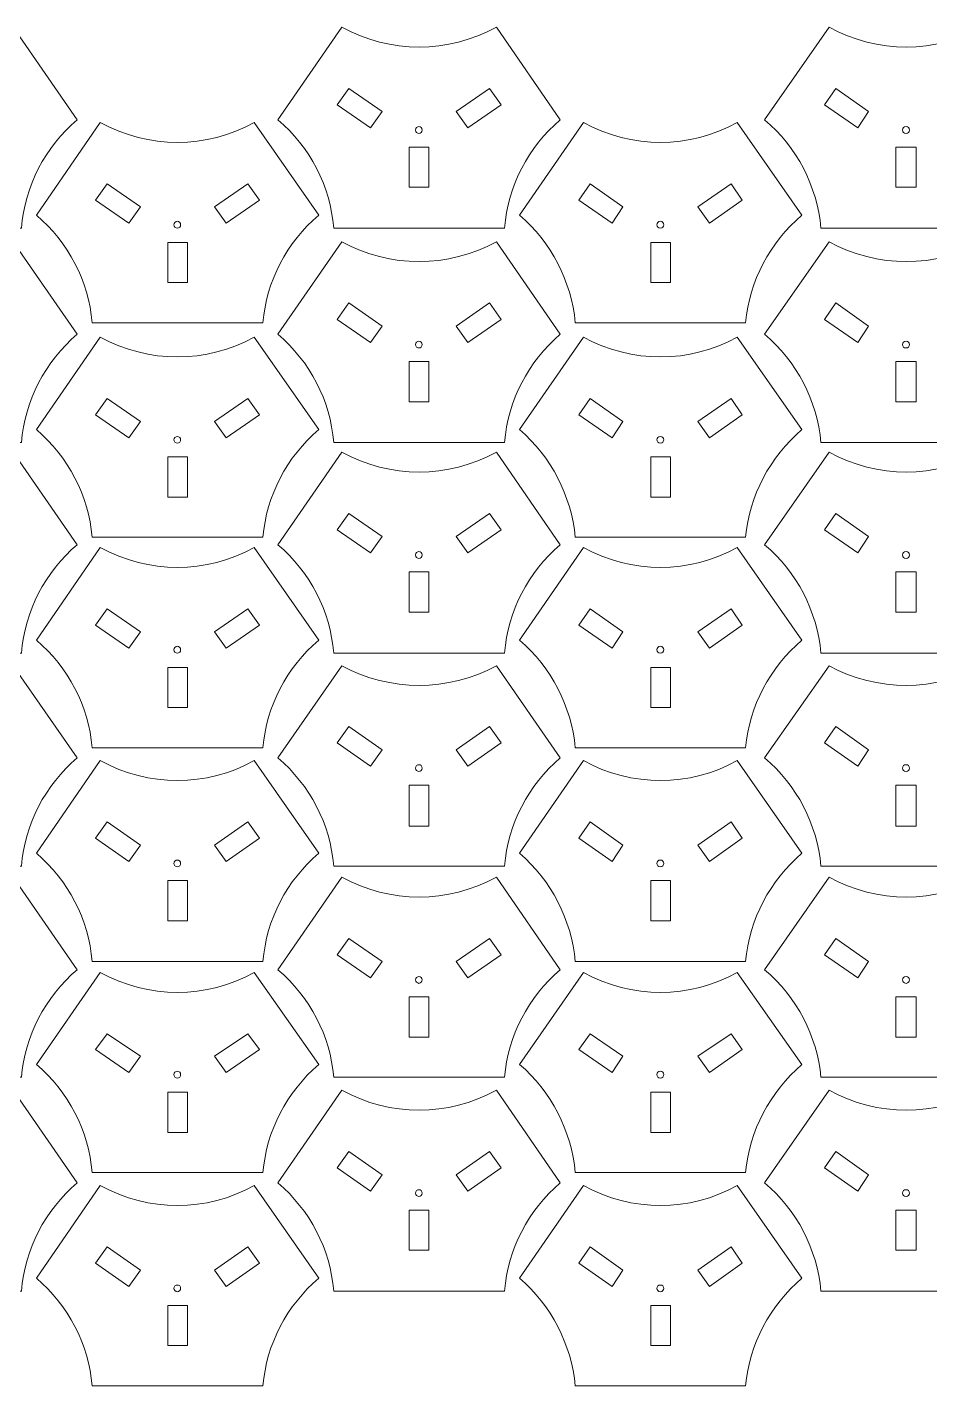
# Model space of a CAD drawing. Header units: centimetres. Extents: x -55.8 to 27.7, y -32.1 to 37.5.
# Drawn here: x -29.27 to -16, y 17.52 to 37.47 of the extents above; entities that cross this region are included whole.
import ezdxf

# ---------------------------------------------------------------- set-up
doc = ezdxf.new("R2010")
doc.units = ezdxf.units.CM
doc.header["$MEASUREMENT"] = 0
doc.layers.add('1', color=7, linetype='Continuous')
doc.layers.add('Grab', color=7, linetype='Continuous')

msp = doc.modelspace()

# ---------------------------------------------------------------- linework, layer by layer
at = {"color": 242, "lineweight": 9}
for points in [[(-28.53, 36.105), (-29, 35.705), (-29.3, 35.135), (-29.35, 34.515), (-29.35, 34.515), (-29.35, 34.515), (-31.86, 34.515), (-31.86, 34.515), (-31.86, 34.515), (-31.91, 35.135), (-32.21, 35.705), (-32.68, 36.105), (-32.68, 36.105), (-32.68, 36.105), (-31.73, 37.465), (-31.73, 37.465), (-31.73, 37.465), (-31.03, 37.075), (-30.18, 37.075), (-29.47, 37.465), (-29.47, 37.465), (-29.47, 37.465), (-28.53, 36.105), (-28.53, 36.105)], [(-21.43, 36.105), (-21.9, 35.705), (-22.2, 35.135), (-22.25, 34.515), (-22.25, 34.515), (-22.25, 34.515), (-24.76, 34.515), (-24.76, 34.515), (-24.76, 34.515), (-24.81, 35.135), (-25.11, 35.705), (-25.58, 36.105), (-25.58, 36.105), (-25.58, 36.105), (-24.64, 37.465), (-24.64, 37.465), (-24.64, 37.465), (-23.93, 37.075), (-23.08, 37.075), (-22.37, 37.465), (-22.37, 37.465), (-22.37, 37.465), (-21.43, 36.105), (-21.43, 36.105)], [(-14.27, 36.105), (-14.74, 35.705), (-15.04, 35.135), (-15.1, 34.515), (-15.1, 34.515), (-15.1, 34.515), (-17.6, 34.515), (-17.6, 34.515), (-17.6, 34.515), (-17.66, 35.135), (-17.95, 35.705), (-18.43, 36.105), (-18.43, 36.105), (-18.43, 36.105), (-17.48, 37.465), (-17.48, 37.465), (-17.48, 37.465), (-16.77, 37.075), (-15.92, 37.075), (-15.22, 37.465), (-15.22, 37.465), (-15.22, 37.465), (-14.27, 36.105), (-14.27, 36.105)], [(-24.98, 34.705), (-25.45, 34.305), (-25.75, 33.735), (-25.8, 33.125), (-25.8, 33.125), (-25.8, 33.125), (-28.31, 33.125), (-28.31, 33.125), (-28.31, 33.125), (-28.36, 33.735), (-28.66, 34.305), (-29.13, 34.705), (-29.13, 34.705), (-29.13, 34.705), (-28.19, 36.065), (-28.19, 36.065), (-28.19, 36.065), (-27.48, 35.675), (-26.63, 35.675), (-25.93, 36.065), (-25.93, 36.065), (-25.93, 36.065), (-24.98, 34.705), (-24.98, 34.705)], [(-17.88, 34.705), (-18.35, 34.305), (-18.65, 33.735), (-18.71, 33.125), (-18.71, 33.125), (-18.71, 33.125), (-21.21, 33.125), (-21.21, 33.125), (-21.21, 33.125), (-21.27, 33.735), (-21.56, 34.305), (-22.03, 34.705), (-22.03, 34.705), (-22.03, 34.705), (-21.09, 36.065), (-21.09, 36.065), (-21.09, 36.065), (-20.38, 35.675), (-19.53, 35.675), (-18.83, 36.065), (-18.83, 36.065), (-18.83, 36.065), (-17.88, 34.705), (-17.88, 34.705)], [(-28.53, 32.955), (-29, 32.555), (-29.3, 31.985), (-29.35, 31.365), (-29.35, 31.365), (-29.35, 31.365), (-31.86, 31.365), (-31.86, 31.365), (-31.86, 31.365), (-31.91, 31.985), (-32.21, 32.555), (-32.68, 32.955), (-32.68, 32.955), (-32.68, 32.955), (-31.73, 34.315), (-31.73, 34.315), (-31.73, 34.315), (-31.03, 33.925), (-30.18, 33.925), (-29.47, 34.315), (-29.47, 34.315), (-29.47, 34.315), (-28.53, 32.955), (-28.53, 32.955)], [(-21.43, 32.955), (-21.9, 32.555), (-22.2, 31.985), (-22.25, 31.365), (-22.25, 31.365), (-22.25, 31.365), (-24.76, 31.365), (-24.76, 31.365), (-24.76, 31.365), (-24.81, 31.985), (-25.11, 32.555), (-25.58, 32.955), (-25.58, 32.955), (-25.58, 32.955), (-24.64, 34.315), (-24.64, 34.315), (-24.64, 34.315), (-23.93, 33.925), (-23.08, 33.925), (-22.37, 34.315), (-22.37, 34.315), (-22.37, 34.315), (-21.43, 32.955), (-21.43, 32.955)], [(-14.27, 32.955), (-14.74, 32.555), (-15.04, 31.985), (-15.1, 31.365), (-15.1, 31.365), (-15.1, 31.365), (-17.6, 31.365), (-17.6, 31.365), (-17.6, 31.365), (-17.66, 31.985), (-17.95, 32.555), (-18.43, 32.955), (-18.43, 32.955), (-18.43, 32.955), (-17.48, 34.315), (-17.48, 34.315), (-17.48, 34.315), (-16.77, 33.925), (-15.92, 33.925), (-15.22, 34.315), (-15.22, 34.315), (-15.22, 34.315), (-14.27, 32.955), (-14.27, 32.955)], [(-24.98, 31.555), (-25.45, 31.155), (-25.75, 30.585), (-25.8, 29.975), (-25.8, 29.975), (-25.8, 29.975), (-28.31, 29.975), (-28.31, 29.975), (-28.31, 29.975), (-28.36, 30.585), (-28.66, 31.155), (-29.13, 31.555), (-29.13, 31.555), (-29.13, 31.555), (-28.19, 32.915), (-28.19, 32.915), (-28.19, 32.915), (-27.48, 32.525), (-26.63, 32.525), (-25.93, 32.915), (-25.93, 32.915), (-25.93, 32.915), (-24.98, 31.555), (-24.98, 31.555)], [(-17.88, 31.555), (-18.35, 31.155), (-18.65, 30.585), (-18.71, 29.975), (-18.71, 29.975), (-18.71, 29.975), (-21.21, 29.975), (-21.21, 29.975), (-21.21, 29.975), (-21.27, 30.585), (-21.56, 31.155), (-22.03, 31.555), (-22.03, 31.555), (-22.03, 31.555), (-21.09, 32.915), (-21.09, 32.915), (-21.09, 32.915), (-20.38, 32.525), (-19.53, 32.525), (-18.83, 32.915), (-18.83, 32.915), (-18.83, 32.915), (-17.88, 31.555), (-17.88, 31.555)], [(-28.53, 29.865), (-29, 29.465), (-29.3, 28.895), (-29.35, 28.275), (-29.35, 28.275), (-29.35, 28.275), (-31.86, 28.275), (-31.86, 28.275), (-31.86, 28.275), (-31.91, 28.895), (-32.21, 29.465), (-32.68, 29.865), (-32.68, 29.865), (-32.68, 29.865), (-31.73, 31.225), (-31.73, 31.225), (-31.73, 31.225), (-31.03, 30.835), (-30.18, 30.835), (-29.47, 31.225), (-29.47, 31.225), (-29.47, 31.225), (-28.53, 29.865), (-28.53, 29.865)], [(-21.43, 29.865), (-21.9, 29.465), (-22.2, 28.895), (-22.25, 28.275), (-22.25, 28.275), (-22.25, 28.275), (-24.76, 28.275), (-24.76, 28.275), (-24.76, 28.275), (-24.81, 28.895), (-25.11, 29.465), (-25.58, 29.865), (-25.58, 29.865), (-25.58, 29.865), (-24.64, 31.225), (-24.64, 31.225), (-24.64, 31.225), (-23.93, 30.835), (-23.08, 30.835), (-22.37, 31.225), (-22.37, 31.225), (-22.37, 31.225), (-21.43, 29.865), (-21.43, 29.865)], [(-14.27, 29.865), (-14.74, 29.465), (-15.04, 28.895), (-15.1, 28.275), (-15.1, 28.275), (-15.1, 28.275), (-17.6, 28.275), (-17.6, 28.275), (-17.6, 28.275), (-17.66, 28.895), (-17.95, 29.465), (-18.43, 29.865), (-18.43, 29.865), (-18.43, 29.865), (-17.48, 31.225), (-17.48, 31.225), (-17.48, 31.225), (-16.77, 30.835), (-15.92, 30.835), (-15.22, 31.225), (-15.22, 31.225), (-15.22, 31.225), (-14.27, 29.865), (-14.27, 29.865)], [(-24.98, 28.465), (-25.45, 28.065), (-25.75, 27.495), (-25.8, 26.885), (-25.8, 26.885), (-25.8, 26.885), (-28.31, 26.885), (-28.31, 26.885), (-28.31, 26.885), (-28.36, 27.495), (-28.66, 28.065), (-29.13, 28.465), (-29.13, 28.465), (-29.13, 28.465), (-28.19, 29.825), (-28.19, 29.825), (-28.19, 29.825), (-27.48, 29.435), (-26.63, 29.435), (-25.93, 29.825), (-25.93, 29.825), (-25.93, 29.825), (-24.98, 28.465), (-24.98, 28.465)], [(-17.88, 28.465), (-18.35, 28.065), (-18.65, 27.495), (-18.71, 26.885), (-18.71, 26.885), (-18.71, 26.885), (-21.21, 26.885), (-21.21, 26.885), (-21.21, 26.885), (-21.27, 27.495), (-21.56, 28.065), (-22.03, 28.465), (-22.03, 28.465), (-22.03, 28.465), (-21.09, 29.825), (-21.09, 29.825), (-21.09, 29.825), (-20.38, 29.435), (-19.53, 29.435), (-18.83, 29.825), (-18.83, 29.825), (-18.83, 29.825), (-17.88, 28.465), (-17.88, 28.465)], [(-28.53, 26.735), (-29, 26.335), (-29.3, 25.765), (-29.35, 25.145), (-29.35, 25.145), (-29.35, 25.145), (-31.86, 25.145), (-31.86, 25.145), (-31.86, 25.145), (-31.91, 25.765), (-32.21, 26.335), (-32.68, 26.735), (-32.68, 26.735), (-32.68, 26.735), (-31.73, 28.085), (-31.73, 28.085), (-31.73, 28.085), (-31.03, 27.705), (-30.18, 27.705), (-29.47, 28.085), (-29.47, 28.085), (-29.47, 28.085), (-28.53, 26.735), (-28.53, 26.735)], [(-21.43, 26.735), (-21.9, 26.335), (-22.2, 25.765), (-22.25, 25.145), (-22.25, 25.145), (-22.25, 25.145), (-24.76, 25.145), (-24.76, 25.145), (-24.76, 25.145), (-24.81, 25.765), (-25.11, 26.335), (-25.58, 26.735), (-25.58, 26.735), (-25.58, 26.735), (-24.64, 28.085), (-24.64, 28.085), (-24.64, 28.085), (-23.93, 27.705), (-23.08, 27.705), (-22.37, 28.085), (-22.37, 28.085), (-22.37, 28.085), (-21.43, 26.735), (-21.43, 26.735)], [(-14.27, 26.735), (-14.74, 26.335), (-15.04, 25.765), (-15.1, 25.145), (-15.1, 25.145), (-15.1, 25.145), (-17.6, 25.145), (-17.6, 25.145), (-17.6, 25.145), (-17.66, 25.765), (-17.95, 26.335), (-18.43, 26.735), (-18.43, 26.735), (-18.43, 26.735), (-17.48, 28.085), (-17.48, 28.085), (-17.48, 28.085), (-16.77, 27.705), (-15.92, 27.705), (-15.22, 28.085), (-15.22, 28.085), (-15.22, 28.085), (-14.27, 26.735), (-14.27, 26.735)], [(-24.98, 25.335), (-25.45, 24.935), (-25.75, 24.365), (-25.8, 23.745), (-25.8, 23.745), (-25.8, 23.745), (-28.31, 23.745), (-28.31, 23.745), (-28.31, 23.745), (-28.36, 24.365), (-28.66, 24.935), (-29.13, 25.335), (-29.13, 25.335), (-29.13, 25.335), (-28.19, 26.695), (-28.19, 26.695), (-28.19, 26.695), (-27.48, 26.305), (-26.63, 26.305), (-25.93, 26.695), (-25.93, 26.695), (-25.93, 26.695), (-24.98, 25.335), (-24.98, 25.335)], [(-17.88, 25.335), (-18.35, 24.935), (-18.65, 24.365), (-18.71, 23.745), (-18.71, 23.745), (-18.71, 23.745), (-21.21, 23.745), (-21.21, 23.745), (-21.21, 23.745), (-21.27, 24.365), (-21.56, 24.935), (-22.03, 25.335), (-22.03, 25.335), (-22.03, 25.335), (-21.09, 26.695), (-21.09, 26.695), (-21.09, 26.695), (-20.38, 26.305), (-19.53, 26.305), (-18.83, 26.695), (-18.83, 26.695), (-18.83, 26.695), (-17.88, 25.335), (-17.88, 25.335)], [(-28.53, 23.625), (-29, 23.225), (-29.3, 22.655), (-29.35, 22.045), (-29.35, 22.045), (-29.35, 22.045), (-31.86, 22.045), (-31.86, 22.045), (-31.86, 22.045), (-31.91, 22.655), (-32.21, 23.225), (-32.68, 23.625), (-32.68, 23.625), (-32.68, 23.625), (-31.73, 24.985), (-31.73, 24.985), (-31.73, 24.985), (-31.03, 24.595), (-30.18, 24.595), (-29.47, 24.985), (-29.47, 24.985), (-29.47, 24.985), (-28.53, 23.625), (-28.53, 23.625)], [(-21.43, 23.625), (-21.9, 23.225), (-22.2, 22.655), (-22.25, 22.045), (-22.25, 22.045), (-22.25, 22.045), (-24.76, 22.045), (-24.76, 22.045), (-24.76, 22.045), (-24.81, 22.655), (-25.11, 23.225), (-25.58, 23.625), (-25.58, 23.625), (-25.58, 23.625), (-24.64, 24.985), (-24.64, 24.985), (-24.64, 24.985), (-23.93, 24.595), (-23.08, 24.595), (-22.37, 24.985), (-22.37, 24.985), (-22.37, 24.985), (-21.43, 23.625), (-21.43, 23.625)], [(-14.27, 23.625), (-14.74, 23.225), (-15.04, 22.655), (-15.1, 22.045), (-15.1, 22.045), (-15.1, 22.045), (-17.6, 22.045), (-17.6, 22.045), (-17.6, 22.045), (-17.66, 22.655), (-17.95, 23.225), (-18.43, 23.625), (-18.43, 23.625), (-18.43, 23.625), (-17.48, 24.985), (-17.48, 24.985), (-17.48, 24.985), (-16.77, 24.595), (-15.92, 24.595), (-15.22, 24.985), (-15.22, 24.985), (-15.22, 24.985), (-14.27, 23.625), (-14.27, 23.625)], [(-24.98, 22.235), (-25.45, 21.825), (-25.75, 21.265), (-25.8, 20.645), (-25.8, 20.645), (-25.8, 20.645), (-28.31, 20.645), (-28.31, 20.645), (-28.31, 20.645), (-28.36, 21.265), (-28.66, 21.835), (-29.13, 22.235), (-29.13, 22.235), (-29.13, 22.235), (-28.19, 23.585), (-28.19, 23.585), (-28.19, 23.585), (-27.48, 23.195), (-26.63, 23.195), (-25.93, 23.585), (-25.93, 23.585), (-25.93, 23.585), (-24.98, 22.235), (-24.98, 22.235)], [(-17.88, 22.235), (-18.35, 21.825), (-18.65, 21.265), (-18.71, 20.645), (-18.71, 20.645), (-18.71, 20.645), (-21.21, 20.645), (-21.21, 20.645), (-21.21, 20.645), (-21.27, 21.265), (-21.56, 21.835), (-22.03, 22.235), (-22.03, 22.235), (-22.03, 22.235), (-21.09, 23.585), (-21.09, 23.585), (-21.09, 23.585), (-20.38, 23.195), (-19.53, 23.195), (-18.83, 23.585), (-18.83, 23.585), (-18.83, 23.585), (-17.88, 22.235), (-17.88, 22.235)], [(-28.53, 20.495), (-29, 20.095), (-29.3, 19.525), (-29.35, 18.905), (-29.35, 18.905), (-29.35, 18.905), (-31.86, 18.905), (-31.86, 18.905), (-31.86, 18.905), (-31.91, 19.525), (-32.21, 20.095), (-32.68, 20.495), (-32.68, 20.495), (-32.68, 20.495), (-31.73, 21.855), (-31.73, 21.855), (-31.73, 21.855), (-31.03, 21.465), (-30.18, 21.465), (-29.47, 21.855), (-29.47, 21.855), (-29.47, 21.855), (-28.53, 20.495), (-28.53, 20.495)], [(-21.43, 20.495), (-21.9, 20.095), (-22.2, 19.525), (-22.25, 18.905), (-22.25, 18.905), (-22.25, 18.905), (-24.76, 18.905), (-24.76, 18.905), (-24.76, 18.905), (-24.81, 19.525), (-25.11, 20.095), (-25.58, 20.495), (-25.58, 20.495), (-25.58, 20.495), (-24.64, 21.855), (-24.64, 21.855), (-24.64, 21.855), (-23.93, 21.465), (-23.08, 21.465), (-22.37, 21.855), (-22.37, 21.855), (-22.37, 21.855), (-21.43, 20.495), (-21.43, 20.495)], [(-14.27, 20.495), (-14.74, 20.095), (-15.04, 19.525), (-15.1, 18.905), (-15.1, 18.905), (-15.1, 18.905), (-17.6, 18.905), (-17.6, 18.905), (-17.6, 18.905), (-17.66, 19.525), (-17.95, 20.095), (-18.43, 20.495), (-18.43, 20.495), (-18.43, 20.495), (-17.48, 21.855), (-17.48, 21.855), (-17.48, 21.855), (-16.77, 21.465), (-15.92, 21.465), (-15.22, 21.855), (-15.22, 21.855), (-15.22, 21.855), (-14.27, 20.495), (-14.27, 20.495)], [(-24.98, 19.095), (-25.45, 18.695), (-25.75, 18.125), (-25.8, 17.515), (-25.8, 17.515), (-25.8, 17.515), (-28.31, 17.515), (-28.31, 17.515), (-28.31, 17.515), (-28.36, 18.125), (-28.66, 18.695), (-29.13, 19.095), (-29.13, 19.095), (-29.13, 19.095), (-28.19, 20.455), (-28.19, 20.455), (-28.19, 20.455), (-27.48, 20.065), (-26.63, 20.065), (-25.93, 20.455), (-25.93, 20.455), (-25.93, 20.455), (-24.98, 19.095), (-24.98, 19.095)], [(-17.88, 19.095), (-18.35, 18.695), (-18.65, 18.125), (-18.71, 17.515), (-18.71, 17.515), (-18.71, 17.515), (-21.21, 17.515), (-21.21, 17.515), (-21.21, 17.515), (-21.27, 18.125), (-21.56, 18.695), (-22.03, 19.095), (-22.03, 19.095), (-22.03, 19.095), (-21.09, 20.455), (-21.09, 20.455), (-21.09, 20.455), (-20.38, 20.065), (-19.53, 20.065), (-18.83, 20.455), (-18.83, 20.455), (-18.83, 20.455), (-17.88, 19.095), (-17.88, 19.095)]]:
    msp.add_open_spline(points, degree=3, knots=[0, 0, 0, 0, 0.14285714, 0.14285714, 0.14285714, 0.14285714, 0.28571429, 0.28571429, 0.28571429, 0.28571429, 0.42857143, 0.42857143, 0.42857143, 0.42857143, 0.57142857, 0.57142857, 0.57142857, 0.57142857, 0.71428571, 0.71428571, 0.71428571, 0.71428571, 1, 1, 1, 1], dxfattribs=at)
at = {"layer": '1', "color": 114, "lineweight": 9}
for points in [[(-24.22, 35.985), (-24.22, 35.985), (-24.05, 36.225), (-24.05, 36.225), (-24.05, 36.225), (-24.05, 36.225), (-24.54, 36.565), (-24.54, 36.565), (-24.54, 36.565), (-24.54, 36.565), (-24.71, 36.325), (-24.71, 36.325), (-24.71, 36.325), (-24.71, 36.325), (-24.22, 35.985), (-24.22, 35.985)], [(-22.3, 36.325), (-22.3, 36.325), (-22.47, 36.565), (-22.47, 36.565), (-22.47, 36.565), (-22.47, 36.565), (-22.96, 36.225), (-22.96, 36.225), (-22.96, 36.225), (-22.96, 36.225), (-22.79, 35.985), (-22.79, 35.985), (-22.79, 35.985), (-22.79, 35.985), (-22.3, 36.325), (-22.3, 36.325)], [(-17.06, 35.985), (-17.06, 35.985), (-16.9, 36.225), (-16.9, 36.225), (-16.9, 36.225), (-16.9, 36.225), (-17.38, 36.565), (-17.38, 36.565), (-17.38, 36.565), (-17.38, 36.565), (-17.55, 36.325), (-17.55, 36.325), (-17.55, 36.325), (-17.55, 36.325), (-17.06, 35.985), (-17.06, 35.985)], [(-23.36, 35.705), (-23.36, 35.705), (-23.65, 35.705), (-23.65, 35.705), (-23.65, 35.705), (-23.65, 35.705), (-23.65, 35.115), (-23.65, 35.115), (-23.65, 35.115), (-23.65, 35.115), (-23.36, 35.115), (-23.36, 35.115), (-23.36, 35.115), (-23.36, 35.115), (-23.36, 35.705), (-23.36, 35.705)], [(-16.2, 35.705), (-16.2, 35.705), (-16.5, 35.705), (-16.5, 35.705), (-16.5, 35.705), (-16.5, 35.705), (-16.5, 35.115), (-16.5, 35.115), (-16.5, 35.115), (-16.5, 35.115), (-16.2, 35.115), (-16.2, 35.115), (-16.2, 35.115), (-16.2, 35.115), (-16.2, 35.705), (-16.2, 35.705)], [(-27.77, 34.585), (-27.77, 34.585), (-27.6, 34.825), (-27.6, 34.825), (-27.6, 34.825), (-27.6, 34.825), (-28.09, 35.165), (-28.09, 35.165), (-28.09, 35.165), (-28.09, 35.165), (-28.26, 34.925), (-28.26, 34.925), (-28.26, 34.925), (-28.26, 34.925), (-27.77, 34.585), (-27.77, 34.585)], [(-25.85, 34.925), (-25.85, 34.925), (-26.02, 35.165), (-26.02, 35.165), (-26.02, 35.165), (-26.02, 35.165), (-26.51, 34.825), (-26.51, 34.825), (-26.51, 34.825), (-26.51, 34.825), (-26.34, 34.585), (-26.34, 34.585), (-26.34, 34.585), (-26.34, 34.585), (-25.85, 34.925), (-25.85, 34.925)], [(-20.67, 34.585), (-20.67, 34.585), (-20.51, 34.825), (-20.51, 34.825), (-20.51, 34.825), (-20.51, 34.825), (-20.99, 35.165), (-20.99, 35.165), (-20.99, 35.165), (-20.99, 35.165), (-21.16, 34.925), (-21.16, 34.925), (-21.16, 34.925), (-21.16, 34.925), (-20.67, 34.585), (-20.67, 34.585)], [(-18.76, 34.925), (-18.76, 34.925), (-18.92, 35.165), (-18.92, 35.165), (-18.92, 35.165), (-18.92, 35.165), (-19.41, 34.825), (-19.41, 34.825), (-19.41, 34.825), (-19.41, 34.825), (-19.24, 34.585), (-19.24, 34.585), (-19.24, 34.585), (-19.24, 34.585), (-18.76, 34.925), (-18.76, 34.925)], [(-26.91, 34.305), (-26.91, 34.305), (-27.2, 34.305), (-27.2, 34.305), (-27.2, 34.305), (-27.2, 34.305), (-27.2, 33.715), (-27.2, 33.715), (-27.2, 33.715), (-27.2, 33.715), (-26.91, 33.715), (-26.91, 33.715), (-26.91, 33.715), (-26.91, 33.715), (-26.91, 34.305), (-26.91, 34.305)], [(-19.81, 34.305), (-19.81, 34.305), (-20.1, 34.305), (-20.1, 34.305), (-20.1, 34.305), (-20.1, 34.305), (-20.1, 33.715), (-20.1, 33.715), (-20.1, 33.715), (-20.1, 33.715), (-19.81, 33.715), (-19.81, 33.715), (-19.81, 33.715), (-19.81, 33.715), (-19.81, 34.305), (-19.81, 34.305)], [(-24.22, 32.835), (-24.22, 32.835), (-24.05, 33.075), (-24.05, 33.075), (-24.05, 33.075), (-24.05, 33.075), (-24.54, 33.415), (-24.54, 33.415), (-24.54, 33.415), (-24.54, 33.415), (-24.71, 33.175), (-24.71, 33.175), (-24.71, 33.175), (-24.71, 33.175), (-24.22, 32.835), (-24.22, 32.835)], [(-22.3, 33.175), (-22.3, 33.175), (-22.47, 33.415), (-22.47, 33.415), (-22.47, 33.415), (-22.47, 33.415), (-22.96, 33.075), (-22.96, 33.075), (-22.96, 33.075), (-22.96, 33.075), (-22.79, 32.835), (-22.79, 32.835), (-22.79, 32.835), (-22.79, 32.835), (-22.3, 33.175), (-22.3, 33.175)], [(-17.06, 32.835), (-17.06, 32.835), (-16.9, 33.075), (-16.9, 33.075), (-16.9, 33.075), (-16.9, 33.075), (-17.38, 33.415), (-17.38, 33.415), (-17.38, 33.415), (-17.38, 33.415), (-17.55, 33.175), (-17.55, 33.175), (-17.55, 33.175), (-17.55, 33.175), (-17.06, 32.835), (-17.06, 32.835)], [(-23.36, 32.555), (-23.36, 32.555), (-23.65, 32.555), (-23.65, 32.555), (-23.65, 32.555), (-23.65, 32.555), (-23.65, 31.965), (-23.65, 31.965), (-23.65, 31.965), (-23.65, 31.965), (-23.36, 31.965), (-23.36, 31.965), (-23.36, 31.965), (-23.36, 31.965), (-23.36, 32.555), (-23.36, 32.555)], [(-16.2, 32.555), (-16.2, 32.555), (-16.5, 32.555), (-16.5, 32.555), (-16.5, 32.555), (-16.5, 32.555), (-16.5, 31.965), (-16.5, 31.965), (-16.5, 31.965), (-16.5, 31.965), (-16.2, 31.965), (-16.2, 31.965), (-16.2, 31.965), (-16.2, 31.965), (-16.2, 32.555), (-16.2, 32.555)], [(-27.77, 31.435), (-27.77, 31.435), (-27.6, 31.675), (-27.6, 31.675), (-27.6, 31.675), (-27.6, 31.675), (-28.09, 32.015), (-28.09, 32.015), (-28.09, 32.015), (-28.09, 32.015), (-28.26, 31.775), (-28.26, 31.775), (-28.26, 31.775), (-28.26, 31.775), (-27.77, 31.435), (-27.77, 31.435)], [(-25.85, 31.775), (-25.85, 31.775), (-26.02, 32.015), (-26.02, 32.015), (-26.02, 32.015), (-26.02, 32.015), (-26.51, 31.675), (-26.51, 31.675), (-26.51, 31.675), (-26.51, 31.675), (-26.34, 31.435), (-26.34, 31.435), (-26.34, 31.435), (-26.34, 31.435), (-25.85, 31.775), (-25.85, 31.775)], [(-20.67, 31.435), (-20.67, 31.435), (-20.51, 31.675), (-20.51, 31.675), (-20.51, 31.675), (-20.51, 31.675), (-20.99, 32.015), (-20.99, 32.015), (-20.99, 32.015), (-20.99, 32.015), (-21.16, 31.775), (-21.16, 31.775), (-21.16, 31.775), (-21.16, 31.775), (-20.67, 31.435), (-20.67, 31.435)], [(-18.76, 31.775), (-18.76, 31.775), (-18.92, 32.015), (-18.92, 32.015), (-18.92, 32.015), (-18.92, 32.015), (-19.41, 31.675), (-19.41, 31.675), (-19.41, 31.675), (-19.41, 31.675), (-19.24, 31.435), (-19.24, 31.435), (-19.24, 31.435), (-19.24, 31.435), (-18.76, 31.775), (-18.76, 31.775)], [(-26.91, 31.155), (-26.91, 31.155), (-27.2, 31.155), (-27.2, 31.155), (-27.2, 31.155), (-27.2, 31.155), (-27.2, 30.565), (-27.2, 30.565), (-27.2, 30.565), (-27.2, 30.565), (-26.91, 30.565), (-26.91, 30.565), (-26.91, 30.565), (-26.91, 30.565), (-26.91, 31.155), (-26.91, 31.155)], [(-19.81, 31.155), (-19.81, 31.155), (-20.1, 31.155), (-20.1, 31.155), (-20.1, 31.155), (-20.1, 31.155), (-20.1, 30.565), (-20.1, 30.565), (-20.1, 30.565), (-20.1, 30.565), (-19.81, 30.565), (-19.81, 30.565), (-19.81, 30.565), (-19.81, 30.565), (-19.81, 31.155), (-19.81, 31.155)], [(-24.22, 29.745), (-24.22, 29.745), (-24.05, 29.985), (-24.05, 29.985), (-24.05, 29.985), (-24.05, 29.985), (-24.54, 30.325), (-24.54, 30.325), (-24.54, 30.325), (-24.54, 30.325), (-24.71, 30.085), (-24.71, 30.085), (-24.71, 30.085), (-24.71, 30.085), (-24.22, 29.745), (-24.22, 29.745)], [(-22.3, 30.085), (-22.3, 30.085), (-22.47, 30.325), (-22.47, 30.325), (-22.47, 30.325), (-22.47, 30.325), (-22.96, 29.985), (-22.96, 29.985), (-22.96, 29.985), (-22.96, 29.985), (-22.79, 29.745), (-22.79, 29.745), (-22.79, 29.745), (-22.79, 29.745), (-22.3, 30.085), (-22.3, 30.085)], [(-17.06, 29.745), (-17.06, 29.745), (-16.9, 29.985), (-16.9, 29.985), (-16.9, 29.985), (-16.9, 29.985), (-17.38, 30.325), (-17.38, 30.325), (-17.38, 30.325), (-17.38, 30.325), (-17.55, 30.085), (-17.55, 30.085), (-17.55, 30.085), (-17.55, 30.085), (-17.06, 29.745), (-17.06, 29.745)], [(-23.36, 29.465), (-23.36, 29.465), (-23.65, 29.465), (-23.65, 29.465), (-23.65, 29.465), (-23.65, 29.465), (-23.65, 28.875), (-23.65, 28.875), (-23.65, 28.875), (-23.65, 28.875), (-23.36, 28.875), (-23.36, 28.875), (-23.36, 28.875), (-23.36, 28.875), (-23.36, 29.465), (-23.36, 29.465)], [(-16.2, 29.465), (-16.2, 29.465), (-16.5, 29.465), (-16.5, 29.465), (-16.5, 29.465), (-16.5, 29.465), (-16.5, 28.875), (-16.5, 28.875), (-16.5, 28.875), (-16.5, 28.875), (-16.2, 28.875), (-16.2, 28.875), (-16.2, 28.875), (-16.2, 28.875), (-16.2, 29.465), (-16.2, 29.465)], [(-27.77, 28.345), (-27.77, 28.345), (-27.6, 28.585), (-27.6, 28.585), (-27.6, 28.585), (-27.6, 28.585), (-28.09, 28.925), (-28.09, 28.925), (-28.09, 28.925), (-28.09, 28.925), (-28.26, 28.685), (-28.26, 28.685), (-28.26, 28.685), (-28.26, 28.685), (-27.77, 28.345), (-27.77, 28.345)], [(-25.85, 28.685), (-25.85, 28.685), (-26.02, 28.925), (-26.02, 28.925), (-26.02, 28.925), (-26.02, 28.925), (-26.51, 28.585), (-26.51, 28.585), (-26.51, 28.585), (-26.51, 28.585), (-26.34, 28.345), (-26.34, 28.345), (-26.34, 28.345), (-26.34, 28.345), (-25.85, 28.685), (-25.85, 28.685)], [(-20.67, 28.345), (-20.67, 28.345), (-20.51, 28.585), (-20.51, 28.585), (-20.51, 28.585), (-20.51, 28.585), (-20.99, 28.925), (-20.99, 28.925), (-20.99, 28.925), (-20.99, 28.925), (-21.16, 28.685), (-21.16, 28.685), (-21.16, 28.685), (-21.16, 28.685), (-20.67, 28.345), (-20.67, 28.345)], [(-18.76, 28.685), (-18.76, 28.685), (-18.92, 28.925), (-18.92, 28.925), (-18.92, 28.925), (-18.92, 28.925), (-19.41, 28.585), (-19.41, 28.585), (-19.41, 28.585), (-19.41, 28.585), (-19.24, 28.345), (-19.24, 28.345), (-19.24, 28.345), (-19.24, 28.345), (-18.76, 28.685), (-18.76, 28.685)], [(-26.91, 28.065), (-26.91, 28.065), (-27.2, 28.065), (-27.2, 28.065), (-27.2, 28.065), (-27.2, 28.065), (-27.2, 27.475), (-27.2, 27.475), (-27.2, 27.475), (-27.2, 27.475), (-26.91, 27.475), (-26.91, 27.475), (-26.91, 27.475), (-26.91, 27.475), (-26.91, 28.065), (-26.91, 28.065)], [(-19.81, 28.065), (-19.81, 28.065), (-20.1, 28.065), (-20.1, 28.065), (-20.1, 28.065), (-20.1, 28.065), (-20.1, 27.475), (-20.1, 27.475), (-20.1, 27.475), (-20.1, 27.475), (-19.81, 27.475), (-19.81, 27.475), (-19.81, 27.475), (-19.81, 27.475), (-19.81, 28.065), (-19.81, 28.065)], [(-24.22, 26.615), (-24.22, 26.615), (-24.05, 26.855), (-24.05, 26.855), (-24.05, 26.855), (-24.05, 26.855), (-24.54, 27.195), (-24.54, 27.195), (-24.54, 27.195), (-24.54, 27.195), (-24.71, 26.955), (-24.71, 26.955), (-24.71, 26.955), (-24.71, 26.955), (-24.22, 26.615), (-24.22, 26.615)], [(-22.3, 26.955), (-22.3, 26.955), (-22.47, 27.195), (-22.47, 27.195), (-22.47, 27.195), (-22.47, 27.195), (-22.96, 26.855), (-22.96, 26.855), (-22.96, 26.855), (-22.96, 26.855), (-22.79, 26.615), (-22.79, 26.615), (-22.79, 26.615), (-22.79, 26.615), (-22.3, 26.955), (-22.3, 26.955)], [(-17.06, 26.615), (-17.06, 26.615), (-16.9, 26.855), (-16.9, 26.855), (-16.9, 26.855), (-16.9, 26.855), (-17.38, 27.195), (-17.38, 27.195), (-17.38, 27.195), (-17.38, 27.195), (-17.55, 26.955), (-17.55, 26.955), (-17.55, 26.955), (-17.55, 26.955), (-17.06, 26.615), (-17.06, 26.615)], [(-23.36, 26.335), (-23.36, 26.335), (-23.65, 26.335), (-23.65, 26.335), (-23.65, 26.335), (-23.65, 26.335), (-23.65, 25.735), (-23.65, 25.735), (-23.65, 25.735), (-23.65, 25.735), (-23.36, 25.735), (-23.36, 25.735), (-23.36, 25.735), (-23.36, 25.735), (-23.36, 26.335), (-23.36, 26.335)], [(-16.2, 26.335), (-16.2, 26.335), (-16.5, 26.335), (-16.5, 26.335), (-16.5, 26.335), (-16.5, 26.335), (-16.5, 25.735), (-16.5, 25.735), (-16.5, 25.735), (-16.5, 25.735), (-16.2, 25.735), (-16.2, 25.735), (-16.2, 25.735), (-16.2, 25.735), (-16.2, 26.335), (-16.2, 26.335)], [(-27.77, 25.215), (-27.77, 25.215), (-27.6, 25.455), (-27.6, 25.455), (-27.6, 25.455), (-27.6, 25.455), (-28.09, 25.795), (-28.09, 25.795), (-28.09, 25.795), (-28.09, 25.795), (-28.26, 25.555), (-28.26, 25.555), (-28.26, 25.555), (-28.26, 25.555), (-27.77, 25.215), (-27.77, 25.215)], [(-25.85, 25.555), (-25.85, 25.555), (-26.02, 25.795), (-26.02, 25.795), (-26.02, 25.795), (-26.02, 25.795), (-26.51, 25.455), (-26.51, 25.455), (-26.51, 25.455), (-26.51, 25.455), (-26.34, 25.215), (-26.34, 25.215), (-26.34, 25.215), (-26.34, 25.215), (-25.85, 25.555), (-25.85, 25.555)], [(-20.67, 25.215), (-20.67, 25.215), (-20.51, 25.455), (-20.51, 25.455), (-20.51, 25.455), (-20.51, 25.455), (-20.99, 25.795), (-20.99, 25.795), (-20.99, 25.795), (-20.99, 25.795), (-21.16, 25.555), (-21.16, 25.555), (-21.16, 25.555), (-21.16, 25.555), (-20.67, 25.215), (-20.67, 25.215)], [(-18.76, 25.555), (-18.76, 25.555), (-18.92, 25.795), (-18.92, 25.795), (-18.92, 25.795), (-18.92, 25.795), (-19.41, 25.455), (-19.41, 25.455), (-19.41, 25.455), (-19.41, 25.455), (-19.24, 25.215), (-19.24, 25.215), (-19.24, 25.215), (-19.24, 25.215), (-18.76, 25.555), (-18.76, 25.555)], [(-26.91, 24.935), (-26.91, 24.935), (-27.2, 24.935), (-27.2, 24.935), (-27.2, 24.935), (-27.2, 24.935), (-27.2, 24.345), (-27.2, 24.345), (-27.2, 24.345), (-27.2, 24.345), (-26.91, 24.345), (-26.91, 24.345), (-26.91, 24.345), (-26.91, 24.345), (-26.91, 24.935), (-26.91, 24.935)], [(-19.81, 24.935), (-19.81, 24.935), (-20.1, 24.935), (-20.1, 24.935), (-20.1, 24.935), (-20.1, 24.935), (-20.1, 24.345), (-20.1, 24.345), (-20.1, 24.345), (-20.1, 24.345), (-19.81, 24.345), (-19.81, 24.345), (-19.81, 24.345), (-19.81, 24.345), (-19.81, 24.935), (-19.81, 24.935)], [(-24.22, 23.505), (-24.22, 23.505), (-24.05, 23.745), (-24.05, 23.745), (-24.05, 23.745), (-24.05, 23.745), (-24.54, 24.085), (-24.54, 24.085), (-24.54, 24.085), (-24.54, 24.085), (-24.71, 23.845), (-24.71, 23.845), (-24.71, 23.845), (-24.71, 23.845), (-24.22, 23.505), (-24.22, 23.505)], [(-22.3, 23.845), (-22.3, 23.845), (-22.47, 24.085), (-22.47, 24.085), (-22.47, 24.085), (-22.47, 24.085), (-22.96, 23.745), (-22.96, 23.745), (-22.96, 23.745), (-22.96, 23.745), (-22.79, 23.505), (-22.79, 23.505), (-22.79, 23.505), (-22.79, 23.505), (-22.3, 23.845), (-22.3, 23.845)], [(-17.06, 23.505), (-17.06, 23.505), (-16.9, 23.745), (-16.9, 23.745), (-16.9, 23.745), (-16.9, 23.745), (-17.38, 24.085), (-17.38, 24.085), (-17.38, 24.085), (-17.38, 24.085), (-17.55, 23.845), (-17.55, 23.845), (-17.55, 23.845), (-17.55, 23.845), (-17.06, 23.505), (-17.06, 23.505)], [(-23.36, 23.225), (-23.36, 23.225), (-23.65, 23.225), (-23.65, 23.225), (-23.65, 23.225), (-23.65, 23.225), (-23.65, 22.635), (-23.65, 22.635), (-23.65, 22.635), (-23.65, 22.635), (-23.36, 22.635), (-23.36, 22.635), (-23.36, 22.635), (-23.36, 22.635), (-23.36, 23.225), (-23.36, 23.225)], [(-16.2, 23.225), (-16.2, 23.225), (-16.5, 23.225), (-16.5, 23.225), (-16.5, 23.225), (-16.5, 23.225), (-16.5, 22.635), (-16.5, 22.635), (-16.5, 22.635), (-16.5, 22.635), (-16.2, 22.635), (-16.2, 22.635), (-16.2, 22.635), (-16.2, 22.635), (-16.2, 23.225), (-16.2, 23.225)], [(-27.77, 22.115), (-27.77, 22.115), (-27.6, 22.355), (-27.6, 22.355), (-27.6, 22.355), (-27.6, 22.355), (-28.09, 22.685), (-28.09, 22.685), (-28.09, 22.685), (-28.09, 22.685), (-28.26, 22.455), (-28.26, 22.455), (-28.26, 22.455), (-28.26, 22.455), (-27.77, 22.115), (-27.77, 22.115)], [(-25.85, 22.455), (-25.85, 22.455), (-26.02, 22.685), (-26.02, 22.685), (-26.02, 22.685), (-26.02, 22.685), (-26.51, 22.355), (-26.51, 22.355), (-26.51, 22.355), (-26.51, 22.355), (-26.34, 22.115), (-26.34, 22.115), (-26.34, 22.115), (-26.34, 22.115), (-25.85, 22.455), (-25.85, 22.455)], [(-20.67, 22.115), (-20.67, 22.115), (-20.51, 22.355), (-20.51, 22.355), (-20.51, 22.355), (-20.51, 22.355), (-20.99, 22.685), (-20.99, 22.685), (-20.99, 22.685), (-20.99, 22.685), (-21.16, 22.455), (-21.16, 22.455), (-21.16, 22.455), (-21.16, 22.455), (-20.67, 22.115), (-20.67, 22.115)], [(-18.76, 22.455), (-18.76, 22.455), (-18.92, 22.685), (-18.92, 22.685), (-18.92, 22.685), (-18.92, 22.685), (-19.41, 22.355), (-19.41, 22.355), (-19.41, 22.355), (-19.41, 22.355), (-19.24, 22.115), (-19.24, 22.115), (-19.24, 22.115), (-19.24, 22.115), (-18.76, 22.455), (-18.76, 22.455)], [(-26.91, 21.825), (-26.91, 21.825), (-27.2, 21.825), (-27.2, 21.825), (-27.2, 21.825), (-27.2, 21.825), (-27.2, 21.235), (-27.2, 21.235), (-27.2, 21.235), (-27.2, 21.235), (-26.91, 21.235), (-26.91, 21.235), (-26.91, 21.235), (-26.91, 21.235), (-26.91, 21.825), (-26.91, 21.825)], [(-19.81, 21.825), (-19.81, 21.825), (-20.1, 21.825), (-20.1, 21.825), (-20.1, 21.825), (-20.1, 21.825), (-20.1, 21.235), (-20.1, 21.235), (-20.1, 21.235), (-20.1, 21.235), (-19.81, 21.235), (-19.81, 21.235), (-19.81, 21.235), (-19.81, 21.235), (-19.81, 21.825), (-19.81, 21.825)], [(-24.22, 20.375), (-24.22, 20.375), (-24.05, 20.615), (-24.05, 20.615), (-24.05, 20.615), (-24.05, 20.615), (-24.54, 20.955), (-24.54, 20.955), (-24.54, 20.955), (-24.54, 20.955), (-24.71, 20.715), (-24.71, 20.715), (-24.71, 20.715), (-24.71, 20.715), (-24.22, 20.375), (-24.22, 20.375)], [(-22.3, 20.715), (-22.3, 20.715), (-22.47, 20.955), (-22.47, 20.955), (-22.47, 20.955), (-22.47, 20.955), (-22.96, 20.615), (-22.96, 20.615), (-22.96, 20.615), (-22.96, 20.615), (-22.79, 20.375), (-22.79, 20.375), (-22.79, 20.375), (-22.79, 20.375), (-22.3, 20.715), (-22.3, 20.715)], [(-17.06, 20.375), (-17.06, 20.375), (-16.9, 20.615), (-16.9, 20.615), (-16.9, 20.615), (-16.9, 20.615), (-17.38, 20.955), (-17.38, 20.955), (-17.38, 20.955), (-17.38, 20.955), (-17.55, 20.715), (-17.55, 20.715), (-17.55, 20.715), (-17.55, 20.715), (-17.06, 20.375), (-17.06, 20.375)], [(-23.36, 20.095), (-23.36, 20.095), (-23.65, 20.095), (-23.65, 20.095), (-23.65, 20.095), (-23.65, 20.095), (-23.65, 19.505), (-23.65, 19.505), (-23.65, 19.505), (-23.65, 19.505), (-23.36, 19.505), (-23.36, 19.505), (-23.36, 19.505), (-23.36, 19.505), (-23.36, 20.095), (-23.36, 20.095)], [(-16.2, 20.095), (-16.2, 20.095), (-16.5, 20.095), (-16.5, 20.095), (-16.5, 20.095), (-16.5, 20.095), (-16.5, 19.505), (-16.5, 19.505), (-16.5, 19.505), (-16.5, 19.505), (-16.2, 19.505), (-16.2, 19.505), (-16.2, 19.505), (-16.2, 19.505), (-16.2, 20.095), (-16.2, 20.095)], [(-27.77, 18.975), (-27.77, 18.975), (-27.6, 19.215), (-27.6, 19.215), (-27.6, 19.215), (-27.6, 19.215), (-28.09, 19.555), (-28.09, 19.555), (-28.09, 19.555), (-28.09, 19.555), (-28.26, 19.315), (-28.26, 19.315), (-28.26, 19.315), (-28.26, 19.315), (-27.77, 18.975), (-27.77, 18.975)], [(-25.85, 19.315), (-25.85, 19.315), (-26.02, 19.555), (-26.02, 19.555), (-26.02, 19.555), (-26.02, 19.555), (-26.51, 19.215), (-26.51, 19.215), (-26.51, 19.215), (-26.51, 19.215), (-26.34, 18.975), (-26.34, 18.975), (-26.34, 18.975), (-26.34, 18.975), (-25.85, 19.315), (-25.85, 19.315)], [(-20.67, 18.975), (-20.67, 18.975), (-20.51, 19.215), (-20.51, 19.215), (-20.51, 19.215), (-20.51, 19.215), (-20.99, 19.555), (-20.99, 19.555), (-20.99, 19.555), (-20.99, 19.555), (-21.16, 19.315), (-21.16, 19.315), (-21.16, 19.315), (-21.16, 19.315), (-20.67, 18.975), (-20.67, 18.975)], [(-18.76, 19.315), (-18.76, 19.315), (-18.92, 19.555), (-18.92, 19.555), (-18.92, 19.555), (-18.92, 19.555), (-19.41, 19.215), (-19.41, 19.215), (-19.41, 19.215), (-19.41, 19.215), (-19.24, 18.975), (-19.24, 18.975), (-19.24, 18.975), (-19.24, 18.975), (-18.76, 19.315), (-18.76, 19.315)], [(-26.91, 18.695), (-26.91, 18.695), (-27.2, 18.695), (-27.2, 18.695), (-27.2, 18.695), (-27.2, 18.695), (-27.2, 18.105), (-27.2, 18.105), (-27.2, 18.105), (-27.2, 18.105), (-26.91, 18.105), (-26.91, 18.105), (-26.91, 18.105), (-26.91, 18.105), (-26.91, 18.695), (-26.91, 18.695)], [(-19.81, 18.695), (-19.81, 18.695), (-20.1, 18.695), (-20.1, 18.695), (-20.1, 18.695), (-20.1, 18.695), (-20.1, 18.105), (-20.1, 18.105), (-20.1, 18.105), (-20.1, 18.105), (-19.81, 18.105), (-19.81, 18.105), (-19.81, 18.105), (-19.81, 18.105), (-19.81, 18.695), (-19.81, 18.695)]]:
    msp.add_open_spline(points, degree=3, knots=[0, 0, 0, 0, 0.2, 0.2, 0.2, 0.2, 0.4, 0.4, 0.4, 0.4, 0.6, 0.6, 0.6, 0.6, 1, 1, 1, 1], dxfattribs=at)
at = {"layer": 'Grab', "color": 250, "lineweight": 9}
for points in [[(-23.46, 35.955), (-23.46, 35.985), (-23.48, 36.005), (-23.51, 36.005), (-23.51, 36.005), (-23.53, 36.005), (-23.56, 35.985), (-23.56, 35.955), (-23.56, 35.955), (-23.56, 35.925), (-23.53, 35.905), (-23.51, 35.905), (-23.51, 35.905), (-23.48, 35.905), (-23.46, 35.925), (-23.46, 35.955)], [(-16.3, 35.955), (-16.3, 35.985), (-16.32, 36.005), (-16.35, 36.005), (-16.35, 36.005), (-16.38, 36.005), (-16.4, 35.985), (-16.4, 35.955), (-16.4, 35.955), (-16.4, 35.925), (-16.38, 35.905), (-16.35, 35.905), (-16.35, 35.905), (-16.32, 35.905), (-16.3, 35.925), (-16.3, 35.955)], [(-27.01, 34.565), (-27.01, 34.585), (-27.03, 34.615), (-27.06, 34.615), (-27.06, 34.615), (-27.08, 34.615), (-27.11, 34.585), (-27.11, 34.565), (-27.11, 34.565), (-27.11, 34.535), (-27.08, 34.515), (-27.06, 34.515), (-27.06, 34.515), (-27.03, 34.515), (-27.01, 34.535), (-27.01, 34.565)], [(-19.91, 34.565), (-19.91, 34.585), (-19.93, 34.615), (-19.96, 34.615), (-19.96, 34.615), (-19.99, 34.615), (-20.01, 34.585), (-20.01, 34.565), (-20.01, 34.565), (-20.01, 34.535), (-19.99, 34.515), (-19.96, 34.515), (-19.96, 34.515), (-19.93, 34.515), (-19.91, 34.535), (-19.91, 34.565)], [(-23.46, 32.805), (-23.46, 32.835), (-23.48, 32.855), (-23.51, 32.855), (-23.51, 32.855), (-23.53, 32.855), (-23.56, 32.835), (-23.56, 32.805), (-23.56, 32.805), (-23.56, 32.775), (-23.53, 32.755), (-23.51, 32.755), (-23.51, 32.755), (-23.48, 32.755), (-23.46, 32.775), (-23.46, 32.805)], [(-16.3, 32.805), (-16.3, 32.835), (-16.32, 32.855), (-16.35, 32.855), (-16.35, 32.855), (-16.38, 32.855), (-16.4, 32.835), (-16.4, 32.805), (-16.4, 32.805), (-16.4, 32.775), (-16.38, 32.755), (-16.35, 32.755), (-16.35, 32.755), (-16.32, 32.755), (-16.3, 32.775), (-16.3, 32.805)], [(-27.01, 31.405), (-27.01, 31.435), (-27.03, 31.455), (-27.06, 31.455), (-27.06, 31.455), (-27.08, 31.455), (-27.11, 31.435), (-27.11, 31.405), (-27.11, 31.405), (-27.11, 31.385), (-27.08, 31.355), (-27.06, 31.355), (-27.06, 31.355), (-27.03, 31.355), (-27.01, 31.385), (-27.01, 31.405)], [(-19.91, 31.405), (-19.91, 31.435), (-19.93, 31.455), (-19.96, 31.455), (-19.96, 31.455), (-19.99, 31.455), (-20.01, 31.435), (-20.01, 31.405), (-20.01, 31.405), (-20.01, 31.385), (-19.99, 31.355), (-19.96, 31.355), (-19.96, 31.355), (-19.93, 31.355), (-19.91, 31.385), (-19.91, 31.405)], [(-23.46, 29.715), (-23.46, 29.745), (-23.48, 29.765), (-23.51, 29.765), (-23.51, 29.765), (-23.53, 29.765), (-23.56, 29.745), (-23.56, 29.715), (-23.56, 29.715), (-23.56, 29.685), (-23.53, 29.665), (-23.51, 29.665), (-23.51, 29.665), (-23.48, 29.665), (-23.46, 29.685), (-23.46, 29.715)], [(-16.3, 29.715), (-16.3, 29.745), (-16.32, 29.765), (-16.35, 29.765), (-16.35, 29.765), (-16.38, 29.765), (-16.4, 29.745), (-16.4, 29.715), (-16.4, 29.715), (-16.4, 29.685), (-16.38, 29.665), (-16.35, 29.665), (-16.35, 29.665), (-16.32, 29.665), (-16.3, 29.685), (-16.3, 29.715)], [(-27.01, 28.325), (-27.01, 28.345), (-27.03, 28.375), (-27.06, 28.375), (-27.06, 28.375), (-27.08, 28.375), (-27.11, 28.345), (-27.11, 28.325), (-27.11, 28.325), (-27.11, 28.295), (-27.08, 28.275), (-27.06, 28.275), (-27.06, 28.275), (-27.03, 28.275), (-27.01, 28.295), (-27.01, 28.325)], [(-19.91, 28.325), (-19.91, 28.345), (-19.93, 28.375), (-19.96, 28.375), (-19.96, 28.375), (-19.99, 28.375), (-20.01, 28.345), (-20.01, 28.325), (-20.01, 28.325), (-20.01, 28.295), (-19.99, 28.275), (-19.96, 28.275), (-19.96, 28.275), (-19.93, 28.275), (-19.91, 28.295), (-19.91, 28.325)], [(-23.46, 26.585), (-23.46, 26.615), (-23.48, 26.635), (-23.51, 26.635), (-23.51, 26.635), (-23.53, 26.635), (-23.56, 26.615), (-23.56, 26.585), (-23.56, 26.585), (-23.56, 26.555), (-23.53, 26.535), (-23.51, 26.535), (-23.51, 26.535), (-23.48, 26.535), (-23.46, 26.555), (-23.46, 26.585)], [(-16.3, 26.585), (-16.3, 26.615), (-16.32, 26.635), (-16.35, 26.635), (-16.35, 26.635), (-16.38, 26.635), (-16.4, 26.615), (-16.4, 26.585), (-16.4, 26.585), (-16.4, 26.555), (-16.38, 26.535), (-16.35, 26.535), (-16.35, 26.535), (-16.32, 26.535), (-16.3, 26.555), (-16.3, 26.585)], [(-27.01, 25.185), (-27.01, 25.215), (-27.03, 25.235), (-27.06, 25.235), (-27.06, 25.235), (-27.08, 25.235), (-27.11, 25.215), (-27.11, 25.185), (-27.11, 25.185), (-27.11, 25.165), (-27.08, 25.135), (-27.06, 25.135), (-27.06, 25.135), (-27.03, 25.135), (-27.01, 25.165), (-27.01, 25.185)], [(-19.91, 25.185), (-19.91, 25.215), (-19.93, 25.235), (-19.96, 25.235), (-19.96, 25.235), (-19.99, 25.235), (-20.01, 25.215), (-20.01, 25.185), (-20.01, 25.185), (-20.01, 25.165), (-19.99, 25.135), (-19.96, 25.135), (-19.96, 25.135), (-19.93, 25.135), (-19.91, 25.165), (-19.91, 25.185)], [(-23.46, 23.475), (-23.46, 23.505), (-23.48, 23.525), (-23.51, 23.525), (-23.51, 23.525), (-23.53, 23.525), (-23.56, 23.505), (-23.56, 23.475), (-23.56, 23.475), (-23.56, 23.455), (-23.53, 23.425), (-23.51, 23.425), (-23.51, 23.425), (-23.48, 23.425), (-23.46, 23.455), (-23.46, 23.475)], [(-16.3, 23.475), (-16.3, 23.505), (-16.32, 23.525), (-16.35, 23.525), (-16.35, 23.525), (-16.38, 23.525), (-16.4, 23.505), (-16.4, 23.475), (-16.4, 23.475), (-16.4, 23.455), (-16.38, 23.425), (-16.35, 23.425), (-16.35, 23.425), (-16.32, 23.425), (-16.3, 23.455), (-16.3, 23.475)], [(-27.01, 22.085), (-27.01, 22.115), (-27.03, 22.135), (-27.06, 22.135), (-27.06, 22.135), (-27.08, 22.135), (-27.11, 22.115), (-27.11, 22.085), (-27.11, 22.085), (-27.11, 22.055), (-27.08, 22.035), (-27.06, 22.035), (-27.06, 22.035), (-27.03, 22.035), (-27.01, 22.055), (-27.01, 22.085)], [(-19.91, 22.085), (-19.91, 22.115), (-19.93, 22.135), (-19.96, 22.135), (-19.96, 22.135), (-19.99, 22.135), (-20.01, 22.115), (-20.01, 22.085), (-20.01, 22.085), (-20.01, 22.055), (-19.99, 22.035), (-19.96, 22.035), (-19.96, 22.035), (-19.93, 22.035), (-19.91, 22.055), (-19.91, 22.085)], [(-23.46, 20.345), (-23.46, 20.375), (-23.48, 20.395), (-23.51, 20.395), (-23.51, 20.395), (-23.53, 20.395), (-23.56, 20.375), (-23.56, 20.345), (-23.56, 20.345), (-23.56, 20.315), (-23.53, 20.295), (-23.51, 20.295), (-23.51, 20.295), (-23.48, 20.295), (-23.46, 20.315), (-23.46, 20.345)], [(-16.3, 20.345), (-16.3, 20.375), (-16.32, 20.395), (-16.35, 20.395), (-16.35, 20.395), (-16.38, 20.395), (-16.4, 20.375), (-16.4, 20.345), (-16.4, 20.345), (-16.4, 20.315), (-16.38, 20.295), (-16.35, 20.295), (-16.35, 20.295), (-16.32, 20.295), (-16.3, 20.315), (-16.3, 20.345)], [(-27.01, 18.945), (-27.01, 18.975), (-27.03, 18.995), (-27.06, 18.995), (-27.06, 18.995), (-27.08, 18.995), (-27.11, 18.975), (-27.11, 18.945), (-27.11, 18.945), (-27.11, 18.925), (-27.08, 18.895), (-27.06, 18.895), (-27.06, 18.895), (-27.03, 18.895), (-27.01, 18.925), (-27.01, 18.945)], [(-19.91, 18.945), (-19.91, 18.975), (-19.93, 18.995), (-19.96, 18.995), (-19.96, 18.995), (-19.99, 18.995), (-20.01, 18.975), (-20.01, 18.945), (-20.01, 18.945), (-20.01, 18.925), (-19.99, 18.895), (-19.96, 18.895), (-19.96, 18.895), (-19.93, 18.895), (-19.91, 18.925), (-19.91, 18.945)]]:
    msp.add_open_spline(points, degree=3, knots=[0, 0, 0, 0, 0.2, 0.2, 0.2, 0.2, 0.4, 0.4, 0.4, 0.4, 0.6, 0.6, 0.6, 0.6, 1, 1, 1, 1], dxfattribs=at)

doc.saveas('drawing.dxf')
